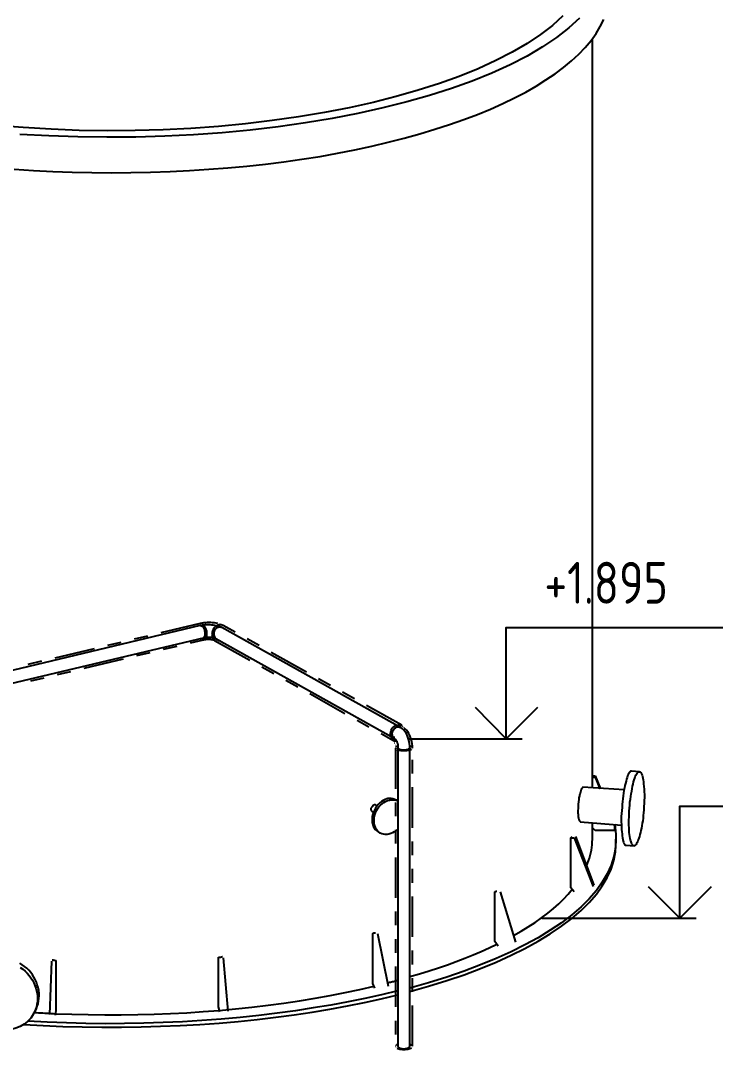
# Model space of a CAD drawing. Header units: metres. Extents: x 20 to 415, y 5 to 292.
# Drawn here: x 228.94 to 248.26, y 117.13 to 145.71 of the extents above; entities that cross this region are included whole.
import ezdxf

# ---------------------------------------------------------------- set-up
doc = ezdxf.new("R2010")
doc.units = ezdxf.units.M
for name, color, linetype in [('ИЗОЛЯЦИЯ', 3, 'Continuous'), ('ОБОЗНАЧЕНИЯ', 7, 'Continuous'), ('ОБОРУДОВАНИЕ', 8, 'Continuous'), ('ТРУБОПРОВОД', 5, 'Continuous')]:
    doc.layers.add(name, color=color, linetype=linetype)
doc.styles.add('GOST', font='isocpeur.ttf')

msp = doc.modelspace()

# ---------------------------------------------------------------- linework, layer by layer
at = {"layer": 'ИЗОЛЯЦИЯ'}
for points in [[(233.939, 128.96), (232.846, 128.701)], [(233.895, 128.936), (233.897, 128.936)], [(233.895, 128.936), (233.897, 128.936)], [(233.902, 128.944), (233.904, 128.944)], [(233.902, 128.944), (233.904, 128.944)], [(233.91, 128.951), (233.912, 128.951)], [(233.91, 128.951), (233.912, 128.951)], [(233.919, 128.956), (233.921, 128.956)], [(233.919, 128.956), (233.921, 128.956)], [(233.928, 128.959), (233.93, 128.959)], [(233.928, 128.959), (233.93, 128.959)], [(233.985, 128.97), (233.939, 128.96)], [(233.939, 128.96), (233.941, 128.96)], [(233.939, 128.96), (233.941, 128.96)], [(233.957, 128.962), (233.958, 128.962)], [(233.957, 128.962), (233.958, 128.962)], [(233.975, 128.958), (233.977, 128.958)], [(233.975, 128.958), (233.977, 128.958)], [(234.033, 128.978), (233.985, 128.97)], [(233.993, 128.948), (234.012, 128.933)], [(233.993, 128.948), (233.995, 128.948)], [(234.082, 128.983), (234.033, 128.978)], [(234.132, 128.987), (234.082, 128.983)], [(234.183, 128.988), (234.132, 128.987)], [(234.233, 128.987), (234.183, 128.988)], [(234.283, 128.983), (234.233, 128.987)], [(234.332, 128.978), (234.283, 128.983)], [(234.38, 128.97), (234.332, 128.978)], [(234.426, 128.96), (234.38, 128.97)], [(234.442, 128.955), (234.444, 128.955)], [(234.458, 128.95), (234.459, 128.95)], [(234.472, 128.947), (234.474, 128.947)], [(234.486, 128.944), (234.488, 128.944)], [(234.499, 128.941), (234.5, 128.941)], [(234.511, 128.938), (234.513, 128.938)], [(234.523, 128.935), (234.525, 128.935)], [(233.864, 128.885), (233.866, 128.885)], [(233.87, 128.896), (233.872, 128.896)], [(233.87, 128.896), (233.872, 128.896)], [(233.876, 128.907), (233.878, 128.907)], [(233.876, 128.907), (233.878, 128.907)], [(233.882, 128.918), (233.884, 128.918)], [(233.882, 128.918), (233.884, 128.918)], [(233.888, 128.927), (233.89, 128.927)], [(233.888, 128.927), (233.89, 128.927)], [(234.012, 128.933), (234.03, 128.913)], [(234.03, 128.913), (234.012, 128.933)], [(234.012, 128.933), (234.014, 128.933)], [(234.03, 128.913), (234.048, 128.888)], [(234.048, 128.888), (234.03, 128.913)], [(234.048, 128.888), (234.065, 128.859)], [(234.065, 128.859), (234.048, 128.888)], [(234.065, 128.859), (234.081, 128.827)], [(234.081, 128.827), (234.065, 128.859)], [(234.081, 128.827), (234.095, 128.792)], [(234.095, 128.792), (234.081, 128.827)], [(234.095, 128.792), (234.108, 128.754)], [(234.108, 128.754), (234.095, 128.792)], [(234.108, 128.754), (234.112, 128.72)], [(234.112, 128.72), (234.108, 128.754)], [(234.114, 128.655), (234.111, 128.625)], [(234.111, 128.625), (234.114, 128.655)], [(234.112, 128.72), (234.114, 128.687)], [(234.114, 128.687), (234.112, 128.72)], [(234.114, 128.687), (234.114, 128.655)], [(234.114, 128.655), (234.114, 128.687)], [(234.265, 128.688), (234.263, 128.653)], [(234.263, 128.653), (234.267, 128.62)], [(234.27, 128.722), (234.265, 128.688)], [(234.28, 128.757), (234.27, 128.722)], [(234.295, 128.791), (234.28, 128.757)], [(234.314, 128.823), (234.295, 128.791)], [(234.337, 128.851), (234.314, 128.823)], [(234.363, 128.876), (234.337, 128.851)], [(234.391, 128.895), (234.363, 128.876)], [(234.421, 128.911), (234.391, 128.895)], [(234.453, 128.921), (234.421, 128.911)], [(234.484, 128.925), (234.453, 128.921)], [(234.516, 128.924), (234.484, 128.925)], [(234.547, 128.917), (234.516, 128.924)], [(234.534, 128.932), (234.536, 128.932)], [(234.546, 128.927), (234.548, 128.927)], [(234.576, 128.903), (234.547, 128.917)], [(234.557, 128.922), (234.559, 128.922)], [(234.576, 128.903), (234.578, 128.903)], [(234.908, 128.718), (234.576, 128.903)], [(234.586, 128.897), (234.588, 128.897)], [(234.596, 128.89), (234.598, 128.89)], [(234.605, 128.882), (234.607, 128.882)], [(234.613, 128.872), (234.615, 128.872)], [(234.62, 128.861), (234.622, 128.861)], [(234.627, 128.85), (234.629, 128.85)], [(234.633, 128.837), (234.635, 128.837)], [(234.639, 128.823), (234.641, 128.823)], [(234.645, 128.807), (234.647, 128.807)], [(234.651, 128.791), (234.653, 128.791)], [(231.731, 128.437), (231.359, 128.349)], [(232.474, 128.613), (232.103, 128.525)], [(233.664, 128.422), (234.033, 128.51)], [(233.939, 128.548), (233.941, 128.548)], [(233.945, 128.543), (233.947, 128.543)], [(233.95, 128.539), (233.952, 128.539)], [(233.95, 128.538), (233.952, 128.538)], [(233.955, 128.535), (233.957, 128.535)], [(233.96, 128.532), (233.962, 128.532)], [(233.961, 128.53), (233.963, 128.53)], [(233.965, 128.529), (233.967, 128.529)], [(233.969, 128.526), (233.971, 128.526)], [(233.972, 128.523), (233.974, 128.523)], [(233.972, 128.523), (233.974, 128.523)], [(233.975, 128.52), (233.976, 128.52)], [(233.976, 128.515), (233.978, 128.515)], [(233.977, 128.51), (233.978, 128.51)], [(233.982, 128.51), (233.984, 128.51)], [(233.983, 128.518), (233.985, 128.518)], [(233.988, 128.51), (233.99, 128.51)], [(233.993, 128.515), (233.995, 128.515)], [(233.993, 128.51), (233.995, 128.51)], [(233.999, 128.51), (234.001, 128.51)], [(234.002, 128.513), (234.004, 128.513)], [(234.005, 128.51), (234.007, 128.51)], [(234.01, 128.51), (234.012, 128.51)], [(234.011, 128.511), (234.013, 128.511)], [(234.016, 128.51), (234.018, 128.51)], [(234.019, 128.511), (234.021, 128.511)], [(234.022, 128.51), (234.023, 128.51)], [(234.027, 128.51), (234.028, 128.51)], [(234.027, 128.51), (234.029, 128.51)], [(234.054, 128.519), (234.033, 128.51)], [(234.033, 128.51), (234.054, 128.519)], [(234.033, 128.51), (234.056, 128.515)], [(234.033, 128.51), (234.035, 128.51)], [(234.054, 128.519), (234.055, 128.519)], [(234.056, 128.515), (234.082, 128.519)], [(234.071, 128.532), (234.073, 128.532)], [(234.071, 128.532), (234.073, 128.532)], [(234.082, 128.519), (234.108, 128.522)], [(234.097, 128.572), (234.086, 128.55)], [(234.086, 128.55), (234.097, 128.572)], [(234.086, 128.55), (234.087, 128.55)], [(234.105, 128.597), (234.097, 128.572)], [(234.097, 128.572), (234.105, 128.597)], [(234.111, 128.625), (234.105, 128.597)], [(234.105, 128.597), (234.111, 128.625)], [(234.108, 128.522), (234.136, 128.524)], [(234.136, 128.524), (234.164, 128.524)], [(234.164, 128.524), (234.192, 128.524)], [(234.192, 128.524), (234.219, 128.522)], [(234.219, 128.522), (234.246, 128.519)], [(234.246, 128.519), (234.271, 128.515)], [(234.267, 128.62), (234.275, 128.589)], [(234.271, 128.515), (234.295, 128.51)], [(234.275, 128.589), (234.287, 128.56)], [(234.287, 128.56), (234.304, 128.534)], [(234.295, 128.51), (234.297, 128.51)], [(234.295, 128.51), (234.297, 128.51)], [(234.297, 128.51), (234.299, 128.51)], [(234.299, 128.51), (234.301, 128.51)], [(234.301, 128.51), (234.303, 128.51)], [(234.304, 128.534), (234.325, 128.511)], [(234.304, 128.51), (234.306, 128.51)], [(234.307, 128.51), (234.309, 128.51)], [(234.31, 128.51), (234.312, 128.51)], [(234.312, 128.51), (234.314, 128.51)], [(234.313, 128.51), (234.315, 128.51)], [(234.314, 128.51), (234.316, 128.51)], [(234.319, 128.51), (234.321, 128.51)], [(234.323, 128.508), (234.325, 128.508)], [(234.325, 128.511), (234.351, 128.492)], [(234.326, 128.506), (234.328, 128.506)], [(234.328, 128.504), (234.33, 128.504)], [(234.33, 128.501), (234.332, 128.501)], [(234.331, 128.498), (234.333, 128.498)], [(234.332, 128.496), (234.334, 128.496)], [(234.332, 128.494), (234.334, 128.494)], [(234.332, 128.492), (234.334, 128.492)], [(234.332, 128.492), (235.313, 127.944)], [(234.351, 128.492), (234.353, 128.492)], [(234.362, 128.487), (234.364, 128.487)], [(234.374, 128.483), (234.376, 128.483)], [(234.385, 128.48), (234.387, 128.48)], [(234.397, 128.478), (234.399, 128.478)], [(234.41, 128.478), (234.412, 128.478)], [(234.423, 128.478), (234.424, 128.478)], [(234.436, 128.48), (234.438, 128.48)], [(234.45, 128.483), (234.452, 128.483)], [(234.466, 128.487), (234.468, 128.487)], [(235.575, 128.346), (235.242, 128.532)], [(230.988, 128.26), (229.895, 128.001)], [(232.178, 128.068), (232.55, 128.157)], [(232.921, 128.245), (233.293, 128.334)], [(236.889, 127.611), (235.908, 128.159)], [(229.523, 127.913), (229.151, 127.825)], [(230.714, 127.719), (231.807, 127.979)], [(229.971, 127.542), (230.342, 127.63)], [(235.647, 127.758), (235.98, 127.571)], [(229.228, 127.365), (229.599, 127.453)], [(236.314, 127.385), (236.647, 127.199)], [(237.556, 127.239), (237.223, 127.425)], [(236.981, 127.013), (237.961, 126.465)], [(238.223, 126.867), (237.89, 127.053)], [(239.537, 126.132), (238.557, 126.68)], [(238.295, 126.279), (238.628, 126.092)], [(239.276, 126.052), (239.298, 126.079)], [(239.298, 126.079), (239.324, 126.101)], [(239.324, 126.101), (239.353, 126.119)], [(239.353, 126.119), (239.383, 126.132)], [(239.383, 126.132), (239.414, 126.141)], [(239.414, 126.141), (239.446, 126.146)], [(239.446, 126.146), (239.478, 126.146)], [(239.478, 126.146), (239.508, 126.141)], [(239.508, 126.141), (239.537, 126.132)], [(239.537, 126.132), (239.539, 126.132)], [(239.538, 126.127), (239.54, 126.127)], [(239.54, 126.123), (239.541, 126.123)], [(239.542, 126.12), (239.544, 126.12)], [(239.545, 126.117), (239.547, 126.117)], [(239.549, 126.121), (239.551, 126.121)], [(239.549, 126.114), (239.551, 126.114)], [(239.554, 126.111), (239.555, 126.111)], [(239.559, 126.108), (239.56, 126.108)], [(239.56, 126.108), (239.561, 126.108)], [(239.564, 126.104), (239.566, 126.104)], [(239.569, 126.1), (239.571, 126.1)], [(239.57, 126.094), (239.572, 126.094)], [(239.575, 126.095), (239.577, 126.095)], [(239.58, 126.08), (239.582, 126.08)], [(239.581, 126.089), (239.582, 126.089)], [(239.586, 126.084), (239.588, 126.084)], [(239.592, 126.078), (239.594, 126.078)], [(238.962, 125.906), (239.294, 125.721)], [(239.224, 125.882), (239.226, 125.917)], [(239.226, 125.849), (239.224, 125.882)], [(239.226, 125.917), (239.232, 125.951)], [(239.232, 125.818), (239.226, 125.849)], [(239.232, 125.951), (239.242, 125.986)], [(239.242, 125.789), (239.232, 125.818)], [(239.242, 125.986), (239.257, 126.02)], [(239.256, 125.762), (239.242, 125.789)], [(239.257, 126.02), (239.276, 126.052)], [(239.589, 126.065), (239.591, 126.065)], [(239.597, 126.073), (239.599, 126.073)], [(239.597, 126.049), (239.599, 126.049)], [(239.603, 126.067), (239.605, 126.067)], [(239.603, 126.033), (239.605, 126.033)], [(239.608, 126.016), (239.61, 126.016)], [(239.609, 126.061), (239.61, 126.061)], [(239.611, 125.999), (239.613, 125.999)], [(239.614, 126.056), (239.616, 126.056)], [(239.62, 126.05), (239.622, 126.05)], [(239.625, 126.044), (239.627, 126.044)], [(239.669, 125.997), (239.631, 126.039)], [(239.631, 126.039), (239.633, 126.039)], [(239.703, 125.952), (239.669, 125.997)], [(239.733, 125.903), (239.703, 125.952)], [(239.76, 125.85), (239.733, 125.903)], [(239.783, 125.795), (239.76, 125.85)], [(239.802, 125.738), (239.783, 125.795)], [(239.273, 125.74), (239.256, 125.762)], [(239.294, 125.721), (239.273, 125.74)], [(239.294, 125.721), (239.296, 125.721)], [(239.294, 125.721), (239.296, 125.721)], [(239.294, 125.721), (239.296, 125.721)], [(239.294, 125.721), (239.296, 125.721)], [(239.295, 125.721), (239.296, 125.721)], [(239.296, 125.72), (239.298, 125.72)], [(239.298, 125.72), (239.3, 125.72)], [(239.301, 125.719), (239.302, 125.719)], [(239.303, 125.718), (239.305, 125.718)], [(239.305, 125.715), (239.307, 125.715)], [(239.306, 125.717), (239.308, 125.717)], [(239.309, 125.714), (239.311, 125.714)], [(239.311, 125.711), (239.313, 125.711)], [(239.312, 125.707), (239.314, 125.707)], [(239.313, 125.702), (239.315, 125.702)], [(239.315, 125.711), (239.317, 125.711)], [(239.319, 125.69), (239.321, 125.69)], [(239.324, 125.708), (239.326, 125.708)], [(239.326, 125.675), (239.328, 125.675)], [(239.332, 125.706), (239.334, 125.706)], [(239.333, 125.659), (239.335, 125.659)], [(239.341, 125.704), (239.343, 125.704)], [(239.341, 125.642), (239.343, 125.642)], [(239.348, 125.625), (239.35, 125.625)], [(239.349, 125.703), (239.351, 125.703)], [(239.355, 125.606), (239.356, 125.606)], [(239.358, 125.702), (239.36, 125.702)], [(239.36, 125.587), (239.362, 125.587)], [(239.365, 125.569), (239.367, 125.569)], [(239.367, 125.702), (239.369, 125.702)], [(239.368, 125.551), (239.37, 125.551)], [(239.369, 125.533), (239.371, 125.533)], [(239.369, 125.528), (239.371, 125.528)], [(239.369, 125.524), (239.371, 125.524)], [(239.369, 125.521), (239.371, 125.521)], [(239.369, 125.517), (239.371, 125.517)], [(239.369, 125.515), (239.371, 125.515)], [(239.369, 125.512), (239.371, 125.512)], [(239.369, 125.509), (239.371, 125.509)], [(239.369, 125.507), (239.371, 125.507)], [(239.369, 125.505), (239.371, 125.505)], [(239.371, 125.516), (239.373, 125.516)], [(239.374, 125.525), (239.376, 125.525)], [(239.377, 125.702), (239.379, 125.702)], [(239.378, 125.533), (239.38, 125.533)], [(239.383, 125.54), (239.385, 125.54)], [(239.388, 125.702), (239.39, 125.702)], [(239.389, 125.547), (239.391, 125.547)], [(239.396, 125.553), (239.398, 125.553)], [(239.405, 125.559), (239.407, 125.559)], [(239.414, 125.565), (239.416, 125.565)], [(239.762, 125.571), (239.764, 125.571)], [(239.767, 125.566), (239.769, 125.566)], [(239.771, 125.562), (239.773, 125.562)], [(239.775, 125.559), (239.777, 125.559)], [(239.778, 125.556), (239.78, 125.556)], [(239.781, 125.554), (239.783, 125.554)], [(239.784, 125.553), (239.786, 125.553)], [(239.787, 125.553), (239.789, 125.553)], [(239.79, 125.552), (239.792, 125.552)], [(239.795, 125.552), (239.796, 125.552)], [(239.8, 125.552), (239.801, 125.552)], [(239.817, 125.679), (239.802, 125.738)], [(239.805, 125.546), (239.807, 125.546)], [(239.811, 125.541), (239.812, 125.541)], [(239.816, 125.535), (239.818, 125.535)], [(239.828, 125.619), (239.817, 125.679)], [(239.821, 125.53), (239.823, 125.53)], [(239.825, 125.524), (239.827, 125.524)], [(239.835, 125.558), (239.828, 125.619)], [(239.829, 125.518), (239.831, 125.518)], [(239.833, 125.513), (239.834, 125.513)], [(239.837, 125.496), (239.835, 125.558)], [(239.835, 125.507), (239.837, 125.507)], [(239.369, 125.501), (239.371, 125.501)], [(239.369, 125.496), (239.369, 124.372)], [(239.369, 125.496), (239.371, 125.496)], [(239.372, 125.485), (239.374, 125.485)], [(239.38, 125.474), (239.382, 125.474)], [(239.393, 125.463), (239.395, 125.463)], [(239.432, 125.444), (239.41, 125.453)], [(239.41, 125.453), (239.412, 125.453)], [(239.458, 125.436), (239.432, 125.444)], [(239.487, 125.43), (239.458, 125.436)], [(239.52, 125.425), (239.487, 125.43)], [(239.555, 125.422), (239.52, 125.425)], [(239.594, 125.421), (239.555, 125.422)], [(239.632, 125.422), (239.594, 125.421)], [(239.669, 125.425), (239.632, 125.422)], [(239.704, 125.43), (239.669, 125.425)], [(239.736, 125.436), (239.704, 125.43)], [(239.764, 125.444), (239.736, 125.436)], [(239.789, 125.453), (239.764, 125.444)], [(239.809, 125.463), (239.789, 125.453)], [(239.824, 125.474), (239.826, 125.474)], [(239.834, 125.485), (239.836, 125.485)], [(239.836, 125.501), (239.838, 125.501)], [(239.837, 125.496), (239.839, 125.496)], [(239.837, 124.792), (239.837, 125.174)], [(239.837, 123.286), (239.837, 124.41)], [(239.369, 123.99), (239.369, 123.609)], [(239.369, 123.227), (239.369, 122.845)], [(239.837, 122.523), (239.837, 122.905)], [(239.369, 122.463), (239.369, 121.339)], [(239.837, 121.759), (239.837, 122.141)], [(239.837, 120.253), (239.837, 121.377)], [(239.369, 120.957), (239.369, 120.575)], [(239.369, 120.193), (239.369, 119.811)], [(239.837, 119.489), (239.837, 119.871)], [(239.369, 119.429), (239.369, 118.306)], [(239.837, 118.725), (239.837, 119.107)], [(239.837, 117.22), (239.837, 118.343)], [(239.369, 117.924), (239.369, 117.542)], [(239.369, 117.226), (239.371, 117.226)], [(239.369, 117.22), (239.371, 117.22)], [(239.371, 117.231), (239.373, 117.231)], [(239.374, 117.237), (239.376, 117.237)], [(239.378, 117.243), (239.38, 117.243)], [(239.383, 117.248), (239.385, 117.248)], [(239.389, 117.254), (239.391, 117.254)], [(239.396, 117.259), (239.398, 117.259)], [(239.405, 117.265), (239.407, 117.265)], [(239.414, 117.271), (239.416, 117.271)], [(239.425, 117.276), (239.427, 117.276)], [(239.767, 117.276), (239.769, 117.276)], [(239.771, 117.274), (239.773, 117.274)], [(239.775, 117.272), (239.777, 117.272)], [(239.778, 117.27), (239.78, 117.27)], [(239.781, 117.267), (239.783, 117.267)], [(239.784, 117.264), (239.786, 117.264)], [(239.787, 117.262), (239.789, 117.262)], [(239.79, 117.26), (239.792, 117.26)], [(239.795, 117.258), (239.796, 117.258)], [(239.8, 117.258), (239.801, 117.258)], [(239.805, 117.252), (239.807, 117.252)], [(239.811, 117.246), (239.812, 117.246)], [(239.816, 117.241), (239.818, 117.241)], [(239.821, 117.236), (239.823, 117.236)], [(239.825, 117.232), (239.827, 117.232)], [(239.829, 117.228), (239.831, 117.228)], [(239.833, 117.225), (239.834, 117.225)], [(239.835, 117.222), (239.837, 117.222)], [(239.836, 117.221), (239.838, 117.221)], [(239.837, 117.22), (239.839, 117.22)], [(239.372, 117.204), (239.374, 117.204)], [(239.38, 117.189), (239.382, 117.189)], [(239.393, 117.175), (239.395, 117.175)], [(239.41, 117.163), (239.432, 117.152)], [(239.432, 117.152), (239.458, 117.143)], [(239.458, 117.143), (239.487, 117.136)], [(239.487, 117.136), (239.52, 117.131)], [(239.52, 117.131), (239.555, 117.128)], [(239.555, 117.128), (239.594, 117.126)], [(239.594, 117.126), (239.632, 117.128)], [(239.632, 117.128), (239.669, 117.131)], [(239.669, 117.131), (239.704, 117.136)], [(239.704, 117.136), (239.736, 117.143)], [(239.736, 117.143), (239.764, 117.152)], [(239.764, 117.152), (239.789, 117.163)], [(239.789, 117.163), (239.809, 117.175)], [(239.809, 117.175), (239.811, 117.175)], [(239.824, 117.189), (239.826, 117.189)], [(239.834, 117.204), (239.836, 117.204)]]:
    msp.add_lwpolyline(points, dxfattribs=at)
at = {"layer": 'ОБОЗНАЧЕНИЯ'}
for points in [[(242.44, 125.758), (242.44, 128.847), (249.461, 128.847)], [(241.578, 126.638), (242.44, 125.758), (243.32, 126.638)], [(239.725, 125.758), (242.889, 125.758)], [(247.27, 120.778), (247.27, 123.886), (254.572, 123.886)], [(246.39, 121.658), (247.27, 120.778), (248.15, 121.658)], [(243.432, 120.778), (247.72, 120.778)]]:
    msp.add_lwpolyline(points, dxfattribs=at)
at = {"layer": 'ОБОРУДОВАНИЕ'}
for points in [[(244.015, 145.844), (243.725, 145.582), (243.394, 145.326), (243.021, 145.078), (242.608, 144.837), (242.152, 144.601), (241.662, 144.377), (241.138, 144.165), (240.584, 143.964), (239.999, 143.777), (239.385, 143.602), (238.744, 143.441), (238.077, 143.293), (237.387, 143.159), (236.673, 143.04), (235.941, 142.935), (235.197, 142.847), (234.442, 142.775), (233.678, 142.719), (232.907, 142.679), (232.131, 142.657), (231.352, 142.652), (230.572, 142.664), (229.792, 142.693), (229.015, 142.74), (228.246, 142.799)], [(228.769, 141.582), (229.303, 141.547), (229.841, 141.521), (230.381, 141.501), (230.924, 141.49), (231.468, 141.486), (232.012, 141.49), (232.556, 141.501), (233.098, 141.521), (233.638, 141.547), (234.173, 141.582), (234.704, 141.623), (235.23, 141.672), (235.75, 141.728), (236.262, 141.79), (236.766, 141.86), (237.267, 141.942), (237.757, 142.031), (238.236, 142.126), (238.704, 142.227), (239.161, 142.335), (239.605, 142.449), (240.038, 142.569), (240.458, 142.695), (240.866, 142.827), (241.26, 142.965), (241.639, 143.108), (242.001, 143.256), (242.346, 143.41), (242.673, 143.568), (242.983, 143.73), (243.274, 143.896), (243.547, 144.066), (243.802, 144.239), (244.038, 144.415), (244.256, 144.594), (244.459, 144.78), (244.64, 144.969), (244.8, 145.16), (244.939, 145.352), (245.056, 145.546), (245.152, 145.742)], [(244.478, 145.785), (244.178, 145.511), (243.835, 145.243), (243.449, 144.981), (243.02, 144.725), (242.547, 144.483), (242.038, 144.253), (241.495, 144.035), (240.919, 143.83), (240.312, 143.637), (239.675, 143.456), (239.01, 143.289), (238.319, 143.136), (237.601, 142.996), (236.86, 142.871), (236.1, 142.762), (235.328, 142.671), (234.545, 142.597), (233.753, 142.541), (232.954, 142.501), (232.15, 142.479), (231.343, 142.473), (230.534, 142.484), (229.727, 142.51), (228.921, 142.553)], [(244.836, 124.391), (244.836, 145.212)], [(244.836, 124.728), (244.911, 124.728)], [(244.836, 124.691), (244.911, 124.691)], [(244.911, 124.728), (245.061, 124.372)], [(244.911, 124.728), (244.911, 124.691)], [(244.911, 124.691), (245.042, 124.372)], [(245.922, 124.859), (245.91, 124.861), (245.896, 124.855), (245.88, 124.842), (245.864, 124.822), (245.847, 124.796), (245.831, 124.764), (245.814, 124.725), (245.799, 124.681), (245.785, 124.632), (245.772, 124.578), (245.756, 124.52), (245.741, 124.458), (245.727, 124.391), (245.714, 124.321), (245.702, 124.248), (245.691, 124.173), (245.682, 124.094), (245.673, 124.014), (245.666, 123.932), (245.66, 123.848), (245.65, 123.764), (245.644, 123.682), (245.64, 123.602), (245.638, 123.524), (245.639, 123.448), (245.641, 123.375), (245.645, 123.305), (245.649, 123.239), (245.654, 123.176), (245.66, 123.118), (245.666, 123.059), (245.673, 123.006), (245.682, 122.958), (245.691, 122.917), (245.702, 122.882), (245.714, 122.852), (245.727, 122.829), (245.741, 122.813), (245.756, 122.803), (245.772, 122.8)], [(245.997, 122.781), (245.981, 122.784), (245.965, 122.794), (245.951, 122.811), (245.937, 122.834), (245.925, 122.863), (245.912, 122.898), (245.9, 122.94), (245.889, 122.987), (245.877, 123.04), (245.866, 123.099), (245.861, 123.158), (245.857, 123.22), (245.854, 123.286), (245.852, 123.356), (245.852, 123.429), (245.852, 123.505), (245.854, 123.583), (245.857, 123.664), (245.861, 123.746), (245.866, 123.829), (245.873, 123.913), (245.881, 123.995), (245.891, 124.076), (245.903, 124.154), (245.915, 124.23), (245.928, 124.303), (245.941, 124.372), (245.954, 124.439), (245.966, 124.501), (245.978, 124.56), (245.995, 124.614), (246.012, 124.663), (246.029, 124.706), (246.046, 124.745), (246.063, 124.777), (246.079, 124.804), (246.096, 124.823), (246.113, 124.837), (246.13, 124.842), (246.147, 124.841)], [(246.147, 124.841), (245.922, 124.859)], [(246.147, 124.841), (246.163, 124.837), (246.178, 124.825), (246.192, 124.807), (246.205, 124.781), (246.217, 124.749), (246.228, 124.711), (246.237, 124.667), (246.246, 124.618), (246.253, 124.563), (246.259, 124.503), (246.269, 124.434), (246.275, 124.362), (246.279, 124.287), (246.281, 124.209), (246.28, 124.129), (246.278, 124.046), (246.275, 123.962), (246.27, 123.876), (246.265, 123.788), (246.259, 123.698)], [(244.574, 124.41), (244.573, 124.41), (244.572, 124.41), (244.57, 124.41), (244.567, 124.409), (244.565, 124.408), (244.562, 124.406), (244.559, 124.404), (244.557, 124.4), (244.556, 124.396), (244.555, 124.391), (244.55, 124.386), (244.544, 124.38), (244.539, 124.374), (244.534, 124.368), (244.53, 124.361), (244.526, 124.354), (244.522, 124.345), (244.52, 124.337), (244.518, 124.327), (244.518, 124.316), (244.513, 124.305), (244.509, 124.294), (244.505, 124.283), (244.502, 124.271), (244.499, 124.26), (244.496, 124.249), (244.493, 124.238), (244.49, 124.226), (244.485, 124.215), (244.48, 124.204), (244.475, 124.175), (244.469, 124.146), (244.464, 124.115), (244.459, 124.084), (244.455, 124.052), (244.451, 124.019), (244.448, 123.986), (244.445, 123.953), (244.444, 123.919), (244.443, 123.886), (244.438, 123.824), (244.436, 123.764), (244.436, 123.705), (244.438, 123.65), (244.443, 123.6), (244.45, 123.555), (244.459, 123.517), (244.47, 123.487), (244.483, 123.466), (244.499, 123.455)], [(245.716, 124.335), (244.574, 124.41)], [(239.126, 124.092), (239.075, 124.072), (239.025, 124.045), (238.977, 124.013), (238.93, 123.975), (238.887, 123.932), (238.847, 123.885), (238.81, 123.834), (238.779, 123.779), (238.753, 123.722), (238.732, 123.661), (238.719, 123.6), (238.712, 123.54), (238.712, 123.483), (238.718, 123.428), (238.73, 123.375), (238.748, 123.327), (238.773, 123.282), (238.804, 123.241), (238.84, 123.205), (238.882, 123.174)], [(239.388, 124.054), (239.365, 124.065), (239.341, 124.074), (239.316, 124.082), (239.29, 124.089), (239.264, 124.094), (239.237, 124.097), (239.209, 124.099), (239.182, 124.099), (239.154, 124.096), (239.126, 124.092)], [(238.77, 123.923), (238.765, 123.918), (238.761, 123.914), (238.757, 123.911), (238.754, 123.908), (238.751, 123.907), (238.748, 123.906), (238.745, 123.905), (238.742, 123.905), (238.737, 123.904), (238.732, 123.904), (238.732, 123.899), (238.73, 123.893), (238.728, 123.887), (238.725, 123.882), (238.721, 123.876), (238.716, 123.871), (238.711, 123.865), (238.706, 123.859), (238.701, 123.854), (238.695, 123.848), (238.69, 123.842), (238.686, 123.835), (238.683, 123.827), (238.681, 123.818), (238.681, 123.808), (238.681, 123.798), (238.683, 123.788), (238.686, 123.777), (238.69, 123.766), (238.714, 123.736)], [(238.938, 123.137), (238.896, 123.168), (238.86, 123.204), (238.829, 123.245), (238.805, 123.29), (238.786, 123.34), (238.774, 123.394), (238.768, 123.452), (238.768, 123.512), (238.775, 123.576), (238.789, 123.642), (238.809, 123.703), (238.835, 123.761), (238.867, 123.815), (238.904, 123.865), (238.945, 123.911), (238.991, 123.952), (239.04, 123.988), (239.091, 124.017), (239.145, 124.039), (239.2, 124.054)], [(238.826, 123.904), (238.821, 123.909), (238.817, 123.914), (238.813, 123.917), (238.81, 123.919), (238.807, 123.921), (238.804, 123.922), (238.801, 123.923), (238.798, 123.923), (238.794, 123.923), (238.789, 123.923), (238.788, 123.923), (238.787, 123.923), (238.784, 123.923), (238.782, 123.923), (238.779, 123.923), (238.776, 123.923), (238.774, 123.923), (238.772, 123.923), (238.77, 123.923), (238.77, 123.923)], [(238.845, 123.886), (238.826, 123.904)], [(239.2, 124.054), (239.223, 124.059), (239.247, 124.063), (239.271, 124.066), (239.296, 124.066), (239.32, 124.066), (239.343, 124.064), (239.366, 124.06), (239.387, 124.054), (239.407, 124.046), (239.425, 124.035)], [(239.425, 124.035), (239.388, 124.054)], [(238.714, 123.736), (238.751, 123.717)], [(246.259, 123.698), (246.252, 123.626), (246.244, 123.553), (246.234, 123.481), (246.222, 123.411), (246.21, 123.343), (246.197, 123.277), (246.184, 123.213), (246.171, 123.153), (246.159, 123.096), (246.147, 123.043), (246.13, 122.995), (246.113, 122.951), (246.097, 122.912), (246.081, 122.878), (246.065, 122.849), (246.05, 122.825), (246.035, 122.806), (246.022, 122.792), (246.009, 122.784), (245.997, 122.781)], [(239.425, 123.249), (239.379, 123.207), (239.331, 123.173), (239.282, 123.145), (239.232, 123.123), (239.182, 123.109), (239.131, 123.101), (239.081, 123.1), (239.032, 123.105), (238.984, 123.118), (238.938, 123.137)], [(244.499, 123.455), (245.641, 123.361)], [(244.836, 122.968), (244.836, 123.436)], [(244.911, 123.212), (244.836, 123.286)], [(245.454, 123.399), (245.46, 123.354), (245.465, 123.309), (245.47, 123.265), (245.475, 123.22), (245.48, 123.177), (245.484, 123.133), (245.487, 123.091), (245.489, 123.049), (245.491, 123.008), (245.491, 122.968)], [(245.454, 123.38), (245.454, 123.212)], [(238.882, 123.174), (238.938, 123.137)], [(245.491, 122.968), (245.476, 122.727), (245.431, 122.486), (245.355, 122.246), (245.249, 122.008), (245.112, 121.772), (244.946, 121.539), (244.748, 121.31), (244.521, 121.084), (244.263, 120.863), (243.975, 120.646), (243.664, 120.436), (243.327, 120.231), (242.963, 120.033), (242.576, 119.84), (242.163, 119.654), (241.728, 119.475), (241.269, 119.303), (240.788, 119.138), (240.285, 118.98), (239.762, 118.83)], [(244.237, 123.006), (244.242, 123.011), (244.246, 123.015), (244.25, 123.019), (244.253, 123.022), (244.256, 123.024), (244.259, 123.027), (244.262, 123.03), (244.265, 123.034), (244.269, 123.038), (244.274, 123.043)], [(244.237, 123.006), (244.331, 123.006)], [(244.237, 121.62), (244.237, 123.006)], [(244.331, 123.006), (244.855, 121.658)], [(244.368, 123.043), (244.874, 121.695)], [(244.668, 122.219), (244.7, 122.292), (244.728, 122.365), (244.754, 122.439), (244.776, 122.513), (244.794, 122.587), (244.809, 122.661), (244.821, 122.737), (244.829, 122.813), (244.834, 122.89), (244.836, 122.968)], [(245.454, 123.212), (244.911, 123.212)], [(245.491, 122.856), (245.491, 122.968)], [(239.762, 118.737), (240.285, 118.882), (240.788, 119.037), (241.269, 119.201), (241.728, 119.373), (242.163, 119.554), (242.576, 119.741), (242.963, 119.935), (243.327, 120.136), (243.664, 120.342), (243.975, 120.553), (244.263, 120.769), (244.521, 120.988), (244.748, 121.212), (244.946, 121.439), (245.112, 121.669), (245.249, 121.902), (245.355, 122.138), (245.431, 122.376), (245.476, 122.615), (245.491, 122.856)], [(245.772, 122.8), (245.997, 122.781)], [(242.121, 121.508), (242.127, 121.508), (242.133, 121.51), (242.138, 121.512), (242.144, 121.514), (242.149, 121.517), (242.155, 121.52), (242.161, 121.523), (242.166, 121.525), (242.172, 121.526), (242.177, 121.526)], [(242.121, 120.122), (242.121, 121.508)], [(242.271, 121.508), (242.702, 120.103)], [(242.646, 120.291), (242.854, 120.41), (243.054, 120.531), (243.244, 120.655), (243.424, 120.781), (243.594, 120.909), (243.752, 121.039), (243.9, 121.171), (244.037, 121.306), (244.162, 121.443), (244.274, 121.583)], [(244.331, 121.508), (244.237, 121.62)], [(238.732, 120.347), (238.739, 120.352), (238.746, 120.356), (238.753, 120.359), (238.761, 120.362), (238.77, 120.363), (238.778, 120.364), (238.786, 120.365), (238.794, 120.365), (238.801, 120.366), (238.807, 120.366)], [(238.732, 118.961), (238.732, 120.347)], [(238.863, 120.347), (239.163, 118.886)], [(242.215, 119.991), (242.121, 120.122)], [(239.762, 119.149), (240.034, 119.228), (240.299, 119.31), (240.557, 119.395), (240.809, 119.481), (241.054, 119.57), (241.292, 119.661), (241.524, 119.754), (241.748, 119.85), (241.966, 119.947), (242.177, 120.047)], [(229.352, 118.194), (229.383, 118.257), (229.41, 118.324), (229.431, 118.393), (229.447, 118.464), (229.457, 118.538), (229.461, 118.613), (229.458, 118.69), (229.449, 118.767), (229.432, 118.845), (229.408, 118.924), (229.383, 118.996), (229.352, 119.067), (229.316, 119.136), (229.274, 119.202), (229.228, 119.266), (229.176, 119.326), (229.12, 119.382), (229.058, 119.434), (228.992, 119.481), (228.921, 119.523)], [(229.801, 119.579), (229.745, 118.1)], [(229.82, 119.617), (229.831, 119.616), (229.842, 119.615), (229.854, 119.613), (229.865, 119.61), (229.876, 119.607), (229.887, 119.605), (229.899, 119.602), (229.91, 119.6), (229.921, 119.599), (229.932, 119.598)], [(229.932, 118.212), (229.932, 119.598)], [(234.445, 119.692), (234.46, 119.692), (234.474, 119.692), (234.487, 119.692), (234.498, 119.693), (234.508, 119.694), (234.518, 119.696), (234.527, 119.698), (234.536, 119.701), (234.546, 119.705), (234.557, 119.71)], [(234.445, 118.306), (234.445, 119.692)], [(234.576, 119.673), (234.707, 118.194)], [(228.936, 119.402), (229.004, 119.352), (229.068, 119.298), (229.127, 119.241), (229.181, 119.181), (229.23, 119.118), (229.274, 119.051), (229.313, 118.981), (229.345, 118.907), (229.371, 118.83), (229.39, 118.757), (229.404, 118.683), (229.412, 118.608), (229.414, 118.533), (229.411, 118.458), (229.4, 118.384), (229.384, 118.311), (229.361, 118.239), (229.332, 118.169), (229.296, 118.1)], [(238.789, 118.83), (238.732, 118.961)], [(239.144, 118.98), (239.172, 118.986), (239.2, 118.992), (239.229, 118.997), (239.257, 119.004), (239.285, 119.011), (239.313, 119.018), (239.341, 119.026), (239.369, 119.035), (239.397, 119.044), (239.425, 119.055)], [(229.296, 118.1), (229.226, 117.994), (229.141, 117.903), (229.043, 117.825), (228.934, 117.762), (228.816, 117.714), (228.69, 117.681), (228.56, 117.663), (228.425, 117.662), (228.289, 117.676), (228.154, 117.707), (228.023, 117.76), (227.901, 117.826), (227.79, 117.906), (227.689, 117.997), (227.601, 118.098), (227.527, 118.207), (227.467, 118.323), (227.423, 118.445), (227.395, 118.571), (227.386, 118.699)], [(229.034, 117.819), (229.574, 117.789), (230.116, 117.767), (230.659, 117.753), (231.204, 117.746), (231.749, 117.747), (232.293, 117.755), (232.838, 117.77), (233.381, 117.792), (233.923, 117.821), (234.463, 117.857), (234.994, 117.905), (235.519, 117.96), (236.037, 118.022), (236.547, 118.09), (237.049, 118.166), (237.544, 118.248), (238.029, 118.336), (238.505, 118.432), (238.97, 118.534), (239.425, 118.643)], [(239.425, 118.755), (238.976, 118.646), (238.516, 118.544), (238.046, 118.449), (237.566, 118.36), (237.078, 118.278), (236.581, 118.203), (236.076, 118.134), (235.564, 118.072), (235.045, 118.017), (234.52, 117.969), (233.985, 117.928), (233.448, 117.895), (232.911, 117.87), (232.372, 117.852), (231.833, 117.843), (231.294, 117.841), (230.755, 117.847), (230.217, 117.861), (229.681, 117.883), (229.146, 117.913)], [(234.463, 118.212), (234.922, 118.255), (235.375, 118.302), (235.823, 118.356), (236.265, 118.415), (236.701, 118.479), (237.13, 118.549), (237.552, 118.625), (237.966, 118.707), (238.372, 118.794), (238.77, 118.886)], [(229.296, 118.1), (229.352, 118.194)], [(229.333, 118.156), (229.39, 118.151), (229.447, 118.147), (229.506, 118.144), (229.564, 118.141), (229.623, 118.138), (229.682, 118.135), (229.741, 118.132), (229.799, 118.128), (229.857, 118.124), (229.914, 118.119)], [(229.914, 118.081), (229.932, 118.212)], [(229.914, 118.119), (230.37, 118.104), (230.827, 118.094), (231.286, 118.09), (231.744, 118.09), (232.203, 118.095), (232.66, 118.107), (233.115, 118.124), (233.568, 118.147), (234.018, 118.176), (234.463, 118.212)], [(234.482, 118.175), (234.445, 118.306)]]:
    msp.add_lwpolyline(points, dxfattribs=at)
at = {"layer": 'ТРУБОПРОВОД'}
for points in [[(233.939, 128.903), (221.769, 126.001)], [(234.52, 128.847), (234.513, 128.853), (234.506, 128.858), (234.498, 128.864), (234.489, 128.869), (234.48, 128.873), (234.47, 128.877), (234.459, 128.88), (234.448, 128.883), (234.437, 128.884), (234.426, 128.885), (234.386, 128.895), (234.343, 128.905), (234.3, 128.912), (234.256, 128.918), (234.211, 128.922), (234.166, 128.924), (234.121, 128.923), (234.078, 128.92), (234.036, 128.913), (233.995, 128.903), (233.99, 128.903), (233.984, 128.903), (233.978, 128.903), (233.973, 128.903), (233.967, 128.903), (233.962, 128.903), (233.956, 128.903), (233.95, 128.903), (233.945, 128.903), (233.939, 128.903)], [(233.939, 128.903), (233.956, 128.902), (233.973, 128.897), (233.989, 128.889), (234.004, 128.878), (234.019, 128.864), (234.032, 128.847), (234.044, 128.827), (234.055, 128.805), (234.063, 128.781), (234.07, 128.754), (234.075, 128.726), (234.077, 128.7), (234.078, 128.676), (234.076, 128.653), (234.073, 128.632), (234.068, 128.613), (234.061, 128.598), (234.053, 128.584), (234.043, 128.574), (234.033, 128.566)], [(234.033, 128.566), (234.043, 128.574), (234.053, 128.584), (234.061, 128.598), (234.068, 128.613), (234.072, 128.632), (234.076, 128.653), (234.078, 128.676), (234.077, 128.7), (234.075, 128.726), (234.07, 128.754), (234.063, 128.781), (234.055, 128.805), (234.044, 128.827), (234.032, 128.847), (234.019, 128.864), (234.004, 128.878), (233.989, 128.889), (233.972, 128.897), (233.956, 128.902), (233.939, 128.903)], [(234.538, 128.847), (234.521, 128.856), (234.501, 128.861), (234.48, 128.862), (234.458, 128.859), (234.435, 128.852), (234.413, 128.842), (234.391, 128.829), (234.37, 128.813), (234.35, 128.794), (234.332, 128.772), (234.323, 128.745), (234.316, 128.717), (234.313, 128.69), (234.313, 128.664), (234.316, 128.639), (234.322, 128.616), (234.33, 128.595), (234.341, 128.577), (234.354, 128.561), (234.37, 128.548)], [(234.538, 128.847), (234.52, 128.847)], [(239.5, 126.076), (234.538, 128.847)], [(221.863, 125.683), (234.033, 128.566)], [(234.033, 128.566), (234.057, 128.572), (234.084, 128.575), (234.113, 128.578), (234.144, 128.58), (234.176, 128.581), (234.208, 128.58), (234.241, 128.578), (234.272, 128.575), (234.303, 128.572), (234.332, 128.566), (234.333, 128.566), (234.334, 128.566), (234.336, 128.566), (234.339, 128.566), (234.342, 128.566), (234.345, 128.566), (234.347, 128.566), (234.349, 128.566), (234.35, 128.566), (234.351, 128.566), (234.356, 128.561), (234.36, 128.557), (234.363, 128.554), (234.366, 128.552), (234.368, 128.55), (234.369, 128.549), (234.369, 128.548), (234.37, 128.548), (234.37, 128.548), (234.37, 128.548)], [(234.37, 128.548), (239.331, 125.777)], [(239.331, 125.777), (239.316, 125.79), (239.302, 125.805), (239.292, 125.823), (239.283, 125.844), (239.278, 125.866), (239.275, 125.889), (239.275, 125.912), (239.278, 125.936), (239.284, 125.96), (239.294, 125.983), (239.311, 126.009), (239.33, 126.032), (239.349, 126.051), (239.369, 126.067), (239.39, 126.079), (239.411, 126.087), (239.433, 126.09), (239.455, 126.09), (239.478, 126.085), (239.5, 126.076)], [(239.406, 126.076), (239.406, 126.076), (239.406, 126.076)], [(239.762, 125.496), (239.76, 125.558), (239.753, 125.621), (239.742, 125.683), (239.727, 125.744), (239.708, 125.803), (239.685, 125.859), (239.659, 125.911), (239.628, 125.959), (239.594, 126.002), (239.556, 126.039), (239.551, 126.039), (239.545, 126.041), (239.539, 126.043), (239.534, 126.047), (239.528, 126.051), (239.522, 126.055), (239.517, 126.06), (239.511, 126.065), (239.506, 126.071), (239.5, 126.076)], [(239.332, 125.732), (239.332, 125.822)], [(239.331, 125.777), (239.35, 125.758), (239.351, 125.757), (239.352, 125.756), (239.355, 125.753), (239.358, 125.749), (239.362, 125.744), (239.366, 125.738), (239.371, 125.73), (239.377, 125.722), (239.382, 125.712), (239.388, 125.702), (239.393, 125.696), (239.397, 125.688), (239.401, 125.68), (239.404, 125.672), (239.406, 125.662), (239.409, 125.652), (239.412, 125.641), (239.416, 125.63), (239.42, 125.619), (239.425, 125.608), (239.425, 125.603), (239.425, 125.597), (239.425, 125.591), (239.425, 125.586), (239.425, 125.58), (239.425, 125.574), (239.425, 125.569), (239.425, 125.563), (239.425, 125.558), (239.425, 125.552), (239.425, 125.546), (239.425, 125.541), (239.425, 125.535), (239.425, 125.53), (239.425, 125.524), (239.425, 125.518), (239.425, 125.513), (239.425, 125.507), (239.425, 125.501), (239.425, 125.496)], [(239.425, 125.496), (239.425, 117.22)], [(239.762, 125.496), (239.76, 125.49), (239.754, 125.483), (239.743, 125.475), (239.73, 125.468), (239.713, 125.461), (239.693, 125.454), (239.671, 125.448), (239.647, 125.444), (239.621, 125.441), (239.594, 125.44), (239.566, 125.441), (239.54, 125.444), (239.516, 125.448), (239.494, 125.454), (239.474, 125.461), (239.457, 125.468), (239.444, 125.475), (239.434, 125.483), (239.427, 125.49), (239.425, 125.496)], [(239.762, 117.22), (239.762, 125.496)], [(239.425, 117.22), (239.427, 117.209), (239.434, 117.198), (239.444, 117.188), (239.457, 117.178), (239.474, 117.169), (239.494, 117.161), (239.516, 117.154), (239.54, 117.149), (239.566, 117.146), (239.594, 117.145), (239.621, 117.146), (239.647, 117.149), (239.671, 117.154), (239.693, 117.161), (239.713, 117.169), (239.73, 117.178), (239.743, 117.188), (239.754, 117.198), (239.76, 117.209), (239.762, 117.22)]]:
    msp.add_lwpolyline(points, dxfattribs=at)

# ---------------------------------------------------------------- texts
at = {"layer": 'ОБОЗНАЧЕНИЯ', "style": 'GOST', "width": 0.8}
msp.add_text('+1.895', height=1.1615, dxfattribs=at).set_placement((243.502, 129.512))

doc.saveas('drawing.dxf')
